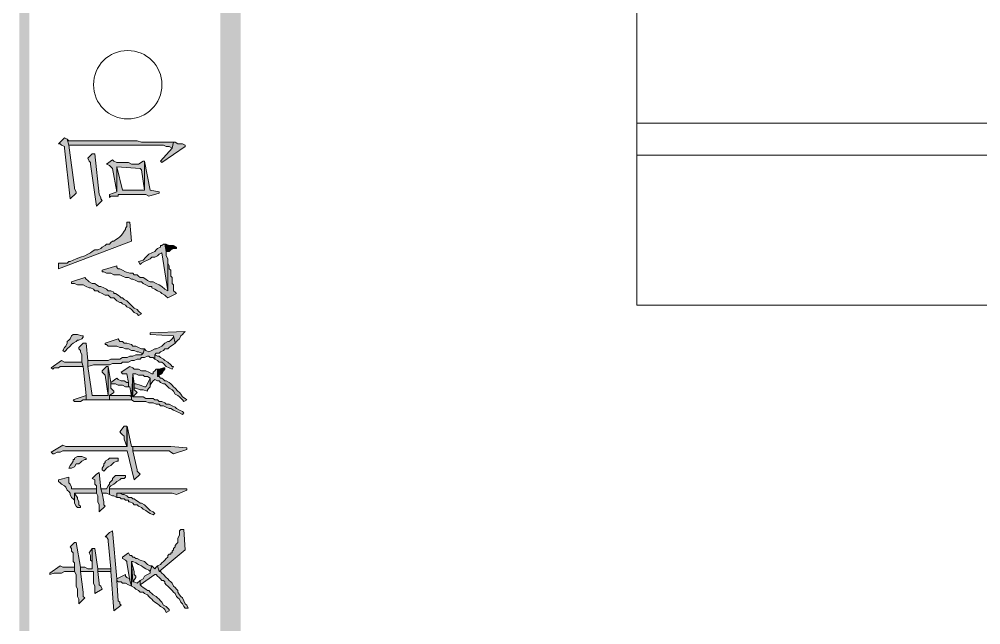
# Model space of a CAD drawing. Header units: millimetres. Extents: x 24 to 410, y 10 to 282.
# Drawn here: x 23.96 to 51.91, y 139.55 to 157.16 of the extents above; entities that cross this region are included whole.
import ezdxf

# ---------------------------------------------------------------- set-up
doc = ezdxf.new("R2010")
doc.units = ezdxf.units.MM

msp = doc.modelspace()

# ---------------------------------------------------------------- hatches: boundary and pattern name
h = msp.add_hatch(color=7)
h.dxf.hatch_style = 2
h.paths.add_polyline_path([(30.395333, 281.643667), (29.802667, 282.236333), (30.395333, 10.244667)])
h = msp.add_hatch(color=7)
h.dxf.hatch_style = 2
h.paths.add_polyline_path([(29.802667, 282.236333), (30.395333, 10.244667), (29.802667, 9.652)])
h = msp.add_hatch(color=7)
h.dxf.hatch_style = 2
h.paths.add_polyline_path([(24.257, 281.94), (23.960667, 281.94), (24.257, 55.837667)])
h = msp.add_hatch(color=7)
h.dxf.hatch_style = 2
h.paths.add_polyline_path([(23.960667, 281.94), (24.257, 55.837667), (23.960667, 55.837667)])
h = msp.add_hatch(color=7)
h.dxf.hatch_style = 2
h.paths.add_polyline_path([(25.103667, 153.543), (25.146, 153.543), (25.188333, 153.500667), (25.273, 153.458333), (25.273, 153.416), (25.442333, 151.934333), (25.611667, 152.103667), (25.611667, 152.146), (25.569333, 152.230667), (25.569333, 152.273), (25.4, 153.500667), (25.357667, 153.67), (25.273, 153.712333)])
h = msp.add_hatch(color=7)
h.dxf.hatch_style = 2
h.paths.add_polyline_path([(25.357667, 153.67), (25.4, 153.500667), (27.897667, 153.500667), (27.94, 153.500667), (28.151667, 153.500667), (28.236333, 153.458333), (28.321, 153.458333), (28.405667, 153.416), (28.448, 153.585333), (27.516667, 153.585333), (27.389667, 153.627667), (25.4, 153.627667)])
h = msp.add_hatch(color=7)
h.dxf.hatch_style = 2
h.paths.add_polyline_path([(28.067035, 153.035), (28.109369, 152.992667), (28.786702, 153.458333), (28.786702, 153.500667), (28.702035, 153.543), (28.575035, 153.543), (28.490369, 153.585333), (28.448035, 153.585333), (28.405702, 153.416)])
h = msp.add_hatch(color=7)
h.dxf.hatch_style = 2
h.paths.add_polyline_path([(25.950369, 153.119667), (25.992702, 153.035), (26.035035, 152.992667), (26.035035, 152.950333), (26.204369, 151.722667), (26.373702, 151.892), (26.331369, 151.934333), (26.331369, 151.976667), (26.289035, 152.061333), (26.162035, 153.246667), (26.077369, 153.246667)])
h = msp.add_hatch(color=7)
h.dxf.hatch_style = 2
h.paths.add_polyline_path([(26.500667, 152.950333), (26.585333, 152.908), (26.627667, 152.865667), (26.67, 152.823333), (26.797, 152.146), (26.797, 152.865667), (27.474333, 152.823333), (27.516667, 152.781), (27.601333, 152.188333), (27.601333, 153.035), (27.559, 153.035), (27.432, 152.950333), (27.220333, 152.950333), (27.135667, 152.992667), (26.797, 152.992667), (26.712333, 153.035), (26.67, 153.077333)])
h = msp.add_hatch(color=7)
h.dxf.hatch_style = 2
h.paths.add_polyline_path([(26.585333, 152.061333), (26.585333, 151.976667), (26.627667, 152.019), (26.839333, 152.019), (26.839333, 152.061333), (27.643667, 152.061333), (27.728333, 152.019), (28.024667, 152.103667), (28.024667, 152.146), (27.770667, 152.188333), (27.601333, 153.035), (27.601333, 152.188333), (27.559, 152.188333), (26.966333, 152.188333), (26.797, 152.865667), (26.797, 152.146)])
h = msp.add_hatch(color=7)
h.dxf.hatch_style = 2
h.paths.add_polyline_path([(25.103667, 150.071667), (25.103667, 149.902333), (27.220333, 150.706667), (27.178, 151.257), (27.093333, 151.257), (27.093333, 151.214667), (27.093333, 151.13), (27.051, 151.087667), (27.051, 151.045333), (27.008667, 151.003), (26.966333, 150.918333), (26.924, 150.876), (26.881667, 150.833667), (26.839333, 150.791333), (26.754667, 150.749), (26.712333, 150.706667), (26.67, 150.706667), (26.627667, 150.664333), (26.585333, 150.622), (26.500667, 150.622), (26.458333, 150.579667), (26.373667, 150.537333), (26.331333, 150.495), (26.246667, 150.452667), (26.162, 150.452667), (26.077333, 150.410333), (26.035, 150.368), (25.950333, 150.325667), (25.865667, 150.283333), (25.738667, 150.241), (25.611667, 150.198667), (25.527, 150.156333), (25.442333, 150.114), (25.4, 150.114), (25.357667, 150.071667)])
h = msp.add_hatch(color=7)
h.dxf.hatch_style = 2
h.paths.add_polyline_path([(27.432, 150.114), (27.474333, 150.029333), (27.516667, 150.071667), (27.601333, 150.114), (27.686, 150.156333), (27.770667, 150.198667), (27.813, 150.241), (27.897667, 150.241), (27.982333, 150.283333), (28.024667, 150.325667), (28.109333, 150.368), (28.278667, 149.267333), (28.278667, 150.198667), (28.236333, 150.283333), (28.236333, 150.410333), (28.194, 150.622), (28.151667, 150.622), (28.109333, 150.579667), (28.067, 150.579667), (28.067, 150.537333), (27.982333, 150.495), (27.94, 150.452667), (27.897667, 150.410333), (27.813, 150.368), (27.728333, 150.325667), (27.643667, 150.241), (27.559, 150.156333)])
h = msp.add_hatch(color=7)
h.dxf.hatch_style = 2
h.paths.add_polyline_path([(28.194, 150.622), (28.236333, 150.410333), (28.321, 150.410333), (28.363333, 150.452667), (28.448, 150.495), (28.532667, 150.495), (28.532667, 150.537333), (28.448, 150.579667), (28.321, 150.579667), (28.236333, 150.622)])
h = msp.add_hatch(color=7)
h.dxf.hatch_style = 2
h.paths.add_polyline_path([(26.373667, 149.86), (26.373667, 149.817667), (26.416, 149.817667), (26.500667, 149.775333), (26.627667, 149.775333), (26.712333, 149.733), (26.881667, 149.733), (26.966333, 149.690667), (27.051, 149.648333), (27.135667, 149.648333), (27.220333, 149.606), (27.262667, 149.606), (27.347333, 149.563667), (27.432, 149.521333), (27.516667, 149.521333), (27.559, 149.479), (27.643667, 149.436667), (27.728333, 149.394333), (27.813, 149.394333), (27.813, 149.352), (27.897667, 149.309667), (27.982333, 149.267333), (28.067, 149.225), (28.109333, 149.182667), (28.194, 149.140333), (28.236333, 149.098), (28.278667, 149.055667), (28.532667, 149.182667), (28.490333, 149.225), (28.448, 149.267333), (28.448, 149.436667), (28.405667, 149.479), (28.405667, 149.648333), (28.363333, 149.690667), (28.363333, 149.86), (28.321, 149.902333), (28.321, 149.987), (28.278667, 150.071667), (28.278667, 149.267333), (28.194, 149.309667), (28.109333, 149.394333), (28.024667, 149.436667), (27.94, 149.479), (27.855333, 149.521333), (27.770667, 149.521333), (27.686, 149.563667), (27.643667, 149.606), (27.559, 149.648333), (27.474333, 149.648333), (27.432, 149.690667), (27.389667, 149.733), (27.305, 149.733), (27.262667, 149.775333), (27.178, 149.775333), (27.051, 149.817667), (26.966333, 149.86), (26.881667, 149.902333), (26.839333, 149.902333), (26.797, 149.944667), (26.797, 149.987)])
h = msp.add_hatch(color=7)
h.dxf.hatch_style = 2
h.paths.add_polyline_path([(25.484667, 149.521333), (25.484667, 149.479), (25.527, 149.479), (25.569333, 149.479), (25.654, 149.436667), (25.823333, 149.436667), (25.908, 149.394333), (25.992667, 149.352), (26.035, 149.352), (26.119667, 149.309667), (26.162, 149.267333), (26.246667, 149.267333), (26.289, 149.225), (26.373667, 149.182667), (26.458333, 149.140333), (26.543, 149.140333), (26.585333, 149.098), (26.627667, 149.055667), (26.712333, 149.055667), (26.754667, 149.013333), (26.797, 148.971), (26.881667, 148.928667), (26.924, 148.928667), (26.966333, 148.886333), (27.051, 148.844), (27.093333, 148.801667), (27.178, 148.759333), (27.220333, 148.717), (27.305, 148.632333), (27.389667, 148.59), (27.432, 148.547667), (27.516667, 148.59), (27.432, 148.674667), (27.389667, 148.717), (27.305, 148.759333), (27.262667, 148.801667), (27.178, 148.886333), (27.135667, 148.928667), (27.093333, 148.971), (27.008667, 149.013333), (26.966333, 149.055667), (26.924, 149.055667), (26.881667, 149.098), (26.839333, 149.140333), (26.754667, 149.182667), (26.712333, 149.182667), (26.712333, 149.225), (26.627667, 149.267333), (26.543, 149.267333), (26.500667, 149.309667), (26.416, 149.352), (26.331333, 149.394333), (26.289, 149.394333), (26.204333, 149.436667), (26.162, 149.479), (26.077333, 149.479), (25.992667, 149.521333), (25.950333, 149.563667), (25.908, 149.606), (25.865667, 149.648333)])
h = msp.add_hatch(color=7)
h.dxf.hatch_style = 2
h.paths.add_polyline_path([(25.230667, 147.531667), (25.273, 147.489333), (25.315333, 147.531667), (25.357667, 147.574), (25.442333, 147.658667), (25.484667, 147.701), (25.527, 147.743333), (25.611667, 147.785667), (25.654, 147.828), (25.696333, 147.828), (25.781, 147.870333), (25.823333, 147.912667), (25.823333, 147.955), (25.781, 147.955), (25.654, 147.997333), (25.527, 147.997333), (25.484667, 147.955), (25.442333, 147.870333), (25.4, 147.828), (25.357667, 147.785667), (25.357667, 147.743333), (25.315333, 147.658667), (25.273, 147.616333)])
h = msp.add_hatch(color=7)
h.dxf.hatch_style = 2
h.paths.add_polyline_path([(25.950369, 147.235333), (25.950369, 147.066), (26.119702, 147.108333), (26.585369, 147.108333), (26.670035, 147.150667), (26.924035, 147.150667), (26.966369, 147.193), (27.135702, 147.193), (27.220369, 147.235333), (27.305035, 147.235333), (27.389702, 147.277667), (27.474369, 147.277667), (27.516702, 147.32), (27.601369, 147.32), (27.686035, 147.362333), (27.728369, 147.362333), (27.770702, 147.32), (27.855369, 147.32), (27.897702, 147.277667), (27.897702, 147.404667), (27.940035, 147.447), (28.024702, 147.447), (28.067035, 147.489333), (28.151702, 147.531667), (28.194035, 147.574), (28.278702, 147.574), (28.321035, 147.616333), (28.363369, 147.658667), (28.448035, 147.701), (28.490369, 147.743333), (28.448035, 147.955), (28.448035, 147.912667), (28.405702, 147.870333), (28.363369, 147.828), (28.321035, 147.785667), (28.278702, 147.785667), (28.194035, 147.743333), (28.151702, 147.701), (28.109369, 147.658667), (28.024702, 147.616333), (27.940035, 147.574), (27.897702, 147.574), (27.813035, 147.531667), (27.728369, 147.489333), (27.643702, 147.531667), (27.601369, 147.574), (27.559035, 147.447), (27.516702, 147.404667), (27.347369, 147.404667), (27.262702, 147.362333), (27.178035, 147.362333), (27.093369, 147.32), (26.966369, 147.32), (26.881702, 147.277667), (26.627702, 147.277667), (26.543035, 147.235333)])
h = msp.add_hatch(color=7)
h.dxf.hatch_style = 2
h.paths.add_polyline_path([(26.458333, 147.743333), (26.458333, 147.701), (26.500667, 147.701), (26.543, 147.658667), (26.797, 147.658667), (26.881667, 147.616333), (26.966333, 147.616333), (27.051, 147.574), (27.135667, 147.574), (27.220333, 147.531667), (27.305, 147.531667), (27.389667, 147.489333), (27.432, 147.489333), (27.516667, 147.447), (27.559, 147.447), (27.601333, 147.574), (27.516667, 147.574), (27.432, 147.616333), (27.347333, 147.658667), (27.262667, 147.658667), (27.220333, 147.701), (27.093333, 147.743333), (27.008667, 147.743333), (26.966333, 147.785667), (26.924, 147.785667), (26.881667, 147.785667), (26.839333, 147.870333)])
h = msp.add_hatch(color=7)
h.dxf.hatch_style = 2
h.paths.add_polyline_path([(27.770667, 147.997333), (28.448, 147.955), (28.490333, 147.743333), (28.532667, 147.785667), (28.575, 147.828), (28.617333, 147.870333), (28.659667, 147.955), (28.702, 147.997333), (28.744333, 148.039667), (28.786667, 148.082), (27.770667, 148.039667)])
h = msp.add_hatch(color=7)
h.dxf.hatch_style = 2
h.paths.add_polyline_path([(25.696333, 147.616333), (25.696333, 147.574), (25.738667, 147.531667), (25.738667, 147.489333), (25.781, 147.404667), (25.781, 147.193), (25.823333, 147.066), (25.908, 146.219333), (25.908, 146.092333), (25.950333, 146.092333), (26.585333, 146.092333), (26.585333, 146.219333), (26.712333, 146.304), (26.712333, 146.346333), (26.67, 146.388667), (26.627667, 146.431), (26.627667, 146.600333), (26.543, 147.066), (26.543, 146.219333), (26.458333, 146.219333), (26.077333, 146.219333), (25.950333, 147.066), (25.950333, 147.235333), (25.908, 147.743333), (25.823333, 147.743333)])
h = msp.add_hatch(color=7)
h.dxf.hatch_style = 2
h.paths.add_polyline_path([(27.897667, 147.277667), (27.982333, 147.235333), (28.024667, 147.193), (28.109333, 147.193), (28.151667, 147.150667), (28.236333, 147.066), (28.321, 147.023667), (28.405667, 146.981333), (28.448, 147.066), (28.405667, 147.066), (28.363333, 147.108333), (28.278667, 147.193), (28.194, 147.235333), (28.151667, 147.277667), (28.067, 147.32), (28.024667, 147.362333), (27.982333, 147.362333), (27.897667, 147.404667)])
h = msp.add_hatch(color=7)
h.dxf.hatch_style = 2
h.paths.add_polyline_path([(24.892035, 147.023667), (24.934369, 146.981333), (24.976702, 147.023667), (25.103702, 147.023667), (25.146035, 147.066), (25.823369, 147.066), (25.781035, 147.193), (25.273035, 147.193), (25.188369, 147.235333)])
h = msp.add_hatch(color=7)
h.dxf.hatch_style = 2
h.paths.add_polyline_path([(26.373667, 146.939), (26.373667, 146.896667), (26.416, 146.854333), (26.458333, 146.812), (26.543, 146.219333), (26.543, 147.066), (26.500667, 147.066)])
h = msp.add_hatch(color=7)
h.dxf.hatch_style = 2
h.paths.add_polyline_path([(26.923965, 146.896667), (26.966298, 146.854333), (27.093298, 146.854333), (27.135631, 146.600333), (27.135631, 146.473333), (27.177965, 146.473333), (27.220298, 146.177), (27.220298, 146.092333), (27.262631, 146.854333), (27.347298, 146.854333), (27.431965, 146.812), (27.558965, 146.812), (27.601298, 146.769667), (27.685965, 146.769667), (27.770631, 146.727333), (27.770631, 146.515667), (27.812965, 146.600333), (27.855298, 146.642667), (27.897631, 146.685), (27.982298, 146.642667), (28.024631, 146.642667), (28.066965, 146.600333), (28.151631, 146.558), (28.193965, 146.558), (28.236298, 146.515667), (28.278631, 146.473333), (28.320965, 146.431), (28.405631, 146.388667), (28.447965, 146.346333), (28.490298, 146.261667), (28.574965, 146.219333), (28.617298, 146.177), (28.701965, 146.092333), (28.744298, 146.05), (28.828965, 146.092333), (28.786631, 146.134667), (28.701965, 146.177), (28.659631, 146.261667), (28.617298, 146.304), (28.574965, 146.346333), (28.490298, 146.431), (28.447965, 146.473333), (28.405631, 146.515667), (28.363298, 146.558), (28.320965, 146.600333), (28.236298, 146.642667), (28.193965, 146.642667), (28.151631, 146.685), (28.109298, 146.727333), (28.066965, 146.727333), (28.024631, 146.769667), (27.982298, 146.769667), (27.982298, 146.981333), (27.939965, 146.981333), (27.897631, 146.939), (27.855298, 146.896667), (27.855298, 146.854333), (27.812965, 146.854333), (27.728298, 146.896667), (27.643631, 146.939), (27.516631, 146.939), (27.431965, 146.981333), (27.304965, 146.981333), (27.262631, 147.023667), (27.177965, 147.066)])
h = msp.add_hatch(color=7)
h.dxf.hatch_style = 2
h.paths.add_polyline_path([(27.982298, 146.981333), (27.982298, 146.769667), (28.024631, 146.812), (28.109298, 146.854333), (28.151631, 146.939), (28.193965, 146.981333), (28.193965, 147.023667), (28.151631, 147.023667), (28.024631, 146.981333)])
h = msp.add_hatch(color=7)
h.dxf.hatch_style = 2
h.paths.add_polyline_path([(27.220333, 146.092333), (27.305, 146.05), (27.643667, 146.05), (27.728333, 146.007667), (27.855333, 146.007667), (27.94, 145.965333), (28.024667, 145.965333), (28.067, 145.923), (28.151667, 145.923), (28.236333, 145.880667), (28.321, 145.838333), (28.363333, 145.838333), (28.448, 145.796), (28.532667, 145.753667), (28.617333, 145.711333), (28.702, 145.669), (28.744333, 145.711333), (28.702, 145.753667), (28.617333, 145.796), (28.532667, 145.838333), (28.490333, 145.880667), (28.405667, 145.923), (28.321, 145.965333), (28.236333, 145.965333), (28.194, 146.007667), (28.109333, 146.05), (28.024667, 146.05), (27.982333, 146.092333), (27.897667, 146.092333), (27.855333, 146.134667), (27.643667, 146.134667), (27.559, 146.177), (27.262667, 146.177), (27.262667, 146.854333)])
h = msp.add_hatch(color=7)
h.dxf.hatch_style = 2
h.paths.add_polyline_path([(27.262667, 146.854333), (27.262667, 146.177), (27.389667, 146.304), (27.347333, 146.346333), (27.305, 146.388667), (27.305, 146.558)])
h = msp.add_hatch(color=7)
h.dxf.hatch_style = 2
h.paths.add_polyline_path([(26.627667, 146.600333), (26.627667, 146.558), (26.67, 146.558), (26.754667, 146.558), (26.839333, 146.515667), (26.966333, 146.515667), (27.051, 146.473333), (27.135667, 146.473333), (27.135667, 146.600333), (27.093333, 146.600333), (27.008667, 146.642667), (26.924, 146.642667), (26.839333, 146.685), (26.797, 146.727333)])
h = msp.add_hatch(color=7)
h.dxf.hatch_style = 2
h.paths.add_polyline_path([(27.305, 146.558), (27.305, 146.431), (27.347333, 146.431), (27.474333, 146.388667), (27.559, 146.388667), (27.686, 146.346333), (27.686, 146.388667), (27.728333, 146.431), (27.770667, 146.473333), (27.770667, 146.727333), (27.728333, 146.642667), (27.686, 146.558), (27.643667, 146.473333), (27.601333, 146.473333), (27.474333, 146.515667), (27.347333, 146.558)])
h = msp.add_hatch(color=7)
h.dxf.hatch_style = 2
h.paths.add_polyline_path([(25.527, 146.092333), (25.569333, 146.05), (25.738667, 146.05), (25.823333, 146.092333), (25.908, 146.092333), (25.908, 146.219333)])
h = msp.add_hatch(color=7)
h.dxf.hatch_style = 2
h.paths.add_polyline_path([(26.585333, 146.092333), (27.220333, 146.092333), (27.220333, 146.177), (27.178, 146.219333), (26.585333, 146.219333)])
h = msp.add_hatch(color=7)
h.dxf.hatch_style = 2
h.paths.add_polyline_path([(24.892035, 144.568333), (24.934369, 144.526), (24.976702, 144.526), (25.061369, 144.568333), (25.146035, 144.568333), (25.230702, 144.610667), (26.924035, 144.610667), (27.051035, 144.610667), (27.093369, 144.610667), (27.305035, 143.764), (27.474369, 143.933333), (27.432035, 143.975667), (27.389702, 144.018), (27.389702, 144.060333), (27.262702, 144.610667), (27.262702, 144.737667), (27.220369, 144.737667), (27.093369, 145.330333), (27.093369, 144.737667), (27.008702, 144.737667), (25.315369, 144.737667), (25.230702, 144.78)])
h = msp.add_hatch(color=7)
h.dxf.hatch_style = 2
h.paths.add_polyline_path([(26.881667, 145.161), (26.924, 145.118667), (26.966333, 145.076333), (27.008667, 145.034), (27.008667, 144.949333), (27.093333, 144.737667), (27.093333, 145.330333), (27.008667, 145.330333)])
h = msp.add_hatch(color=7)
h.dxf.hatch_style = 2
h.paths.add_polyline_path([(27.262667, 144.737667), (27.262667, 144.610667), (27.347333, 144.610667), (28.321, 144.610667), (28.363333, 144.568333), (28.448, 144.526), (28.829, 144.653), (28.829, 144.695333), (28.363333, 144.737667), (27.94, 144.737667), (27.813, 144.737667)])
h = msp.add_hatch(color=7)
h.dxf.hatch_style = 2
h.paths.add_polyline_path([(25.4, 144.102667), (25.484667, 144.102667), (25.569333, 144.145), (25.611667, 144.229667), (25.696333, 144.229667), (25.738667, 144.272), (25.781, 144.314333), (25.865667, 144.356667), (25.908, 144.356667), (25.908, 144.399), (25.781, 144.441333), (25.654, 144.441333), (25.569333, 144.399), (25.569333, 144.356667), (25.527, 144.356667), (25.527, 144.314333), (25.484667, 144.229667), (25.442333, 144.187333)])
h = msp.add_hatch(color=7)
h.dxf.hatch_style = 2
h.paths.add_polyline_path([(26.373667, 144.060333), (26.416, 144.018), (26.458333, 144.060333), (26.500667, 144.102667), (26.543, 144.145), (26.627667, 144.187333), (26.67, 144.229667), (26.712333, 144.272), (26.797, 144.314333), (26.839333, 144.314333), (26.839333, 144.399), (26.585333, 144.399), (26.543, 144.356667), (26.458333, 144.314333), (26.458333, 144.272), (26.416, 144.229667), (26.416, 144.187333), (26.373667, 144.102667)])
h = msp.add_hatch(color=7)
h.dxf.hatch_style = 2
h.paths.add_polyline_path([(26.077333, 143.806333), (26.162, 143.764), (26.162, 143.637), (26.204333, 143.594667), (26.204333, 143.383), (26.246667, 143.298333), (26.246667, 143.129), (26.289, 143.044333), (26.289, 142.832667), (26.458333, 143.002), (26.416, 143.044333), (26.416, 143.129), (26.373667, 143.383), (26.331333, 143.51), (26.289, 143.975667), (26.204333, 143.933333)])
h = msp.add_hatch(color=7)
h.dxf.hatch_style = 2
h.paths.add_polyline_path([(25.103667, 143.764), (25.103667, 143.721667), (25.146, 143.679333), (25.188333, 143.637), (25.273, 143.594667), (25.315333, 143.552333), (25.357667, 143.467667), (25.4, 143.425333), (25.442333, 143.383), (25.442333, 143.340667), (25.484667, 143.256), (25.527, 143.213667), (25.569333, 143.171333), (25.569333, 143.383), (25.654, 143.383), (26.204333, 143.383), (26.204333, 143.51), (25.484667, 143.51), (25.484667, 143.552333), (25.442333, 143.637), (25.4, 143.679333), (25.4, 143.848667)])
h = msp.add_hatch(color=7)
h.dxf.hatch_style = 2
h.paths.add_polyline_path([(26.331333, 143.51), (26.373667, 143.383), (26.500667, 143.383), (26.585333, 143.340667), (26.585333, 143.552333), (26.627667, 143.594667), (26.712333, 143.637), (26.754667, 143.679333), (26.797, 143.721667), (26.881667, 143.764), (26.924, 143.806333), (27.008667, 143.806333), (27.051, 143.848667), (27.051, 143.891), (27.008667, 143.891), (26.754667, 143.891), (26.712333, 143.848667), (26.67, 143.806333), (26.67, 143.764), (26.627667, 143.721667), (26.585333, 143.679333), (26.585333, 143.637), (26.543, 143.594667), (26.500667, 143.51)])
h = msp.add_hatch(color=7)
h.dxf.hatch_style = 2
h.paths.add_polyline_path([(26.585333, 143.340667), (26.67, 143.298333), (26.712333, 143.298333), (26.797, 143.256), (26.797, 143.383), (26.881667, 143.383), (28.278667, 143.383), (28.405667, 143.383), (28.532667, 143.340667), (28.829, 143.467667), (28.829, 143.51), (28.363333, 143.51), (26.585333, 143.51)])
h = msp.add_hatch(color=7)
h.dxf.hatch_style = 2
h.paths.add_polyline_path([(25.569333, 143.171333), (25.569333, 143.086667), (25.611667, 143.002), (25.654, 142.959667), (25.738667, 142.959667), (25.738667, 143.002), (25.696333, 143.044333), (25.696333, 143.129), (25.654, 143.213667), (25.654, 143.256), (25.611667, 143.298333), (25.569333, 143.383)])
h = msp.add_hatch(color=7)
h.dxf.hatch_style = 2
h.paths.add_polyline_path([(26.797, 143.256), (26.881667, 143.256), (26.924, 143.213667), (27.008667, 143.213667), (27.051, 143.171333), (27.135667, 143.171333), (27.135667, 143.129), (27.178, 143.129), (27.262667, 143.086667), (27.305, 143.044333), (27.389667, 143.044333), (27.432, 143.002), (27.516667, 142.959667), (27.559, 142.917333), (27.643667, 142.875), (27.686, 142.832667), (27.770667, 142.790333), (27.855333, 142.748), (27.897667, 142.790333), (27.855333, 142.832667), (27.770667, 142.875), (27.728333, 142.917333), (27.643667, 143.002), (27.601333, 143.044333), (27.516667, 143.086667), (27.474333, 143.086667), (27.432, 143.129), (27.347333, 143.171333), (27.305, 143.213667), (27.262667, 143.213667), (27.220333, 143.256), (27.135667, 143.256), (27.093333, 143.298333), (27.008667, 143.340667), (26.966333, 143.340667), (26.881667, 143.383), (26.797, 143.383)])
h = msp.add_hatch(color=7)
h.dxf.hatch_style = 2
h.paths.add_polyline_path([(26.458333, 142.113), (26.500667, 142.113), (26.543, 142.028333), (26.543, 141.986), (26.627667, 141.181667), (26.627667, 141.097), (26.712333, 139.954), (26.924, 140.123333), (26.881667, 140.165667), (26.881667, 140.208), (26.839333, 140.250333), (26.797, 140.843), (26.797, 140.885333), (26.67, 142.282333), (26.585333, 142.24)])
h = msp.add_hatch(color=7)
h.dxf.hatch_style = 2
h.paths.add_polyline_path([(27.982298, 141.266333), (28.024631, 141.097), (28.786631, 141.732), (28.744298, 142.324667), (28.659631, 142.324667), (28.617298, 142.282333), (28.617298, 142.155333), (28.574965, 142.070667), (28.574965, 141.943667), (28.532631, 141.901333), (28.490298, 141.859), (28.490298, 141.816667), (28.447965, 141.774333), (28.447965, 141.732), (28.405631, 141.689667), (28.405631, 141.647333), (28.363298, 141.647333), (28.363298, 141.605), (28.320965, 141.605), (28.278631, 141.562667), (28.278631, 141.520333), (28.236298, 141.478), (28.193965, 141.435667), (28.151631, 141.393333), (28.109298, 141.351), (28.066965, 141.308667)])
h = msp.add_hatch(color=7)
h.dxf.hatch_style = 2
h.paths.add_polyline_path([(25.442333, 141.816667), (25.484667, 141.774333), (25.484667, 141.689667), (25.527, 141.647333), (25.527, 141.393333), (25.569333, 141.351), (25.569333, 141.097), (25.611667, 141.012333), (25.611667, 140.673667), (25.654, 140.589), (25.654, 140.504333), (25.654, 140.377333), (25.696333, 140.292667), (25.696333, 140.165667), (25.865667, 140.335), (25.823333, 140.377333), (25.823333, 140.504333), (25.738667, 141.097), (25.738667, 141.224), (25.611667, 141.943667), (25.569333, 141.943667)])
h = msp.add_hatch(color=7)
h.dxf.hatch_style = 2
h.paths.add_polyline_path([(25.738667, 141.224), (25.738667, 141.097), (26.119667, 141.097), (26.119667, 140.758333), (26.162, 140.673667), (26.162, 140.462), (26.373667, 140.589), (26.331333, 140.673667), (26.289, 140.716), (26.289, 140.758333), (26.246667, 141.097), (26.246667, 141.181667), (26.162, 141.774333), (26.077333, 141.774333), (26.077333, 141.181667), (25.950333, 141.181667), (25.865667, 141.224)])
h = msp.add_hatch(color=7)
h.dxf.hatch_style = 2
h.paths.add_polyline_path([(25.992702, 141.647333), (26.035035, 141.562667), (26.035035, 141.435667), (26.077369, 141.393333), (26.077369, 141.181667), (26.077369, 141.774333)])
h = msp.add_hatch(color=7)
h.dxf.hatch_style = 2
h.paths.add_polyline_path([(26.966298, 141.520333), (26.966298, 141.478), (27.050965, 141.435667), (27.093298, 141.393333), (27.093298, 141.351), (27.177965, 140.843), (27.220298, 140.673667), (27.220298, 141.393333), (27.262631, 141.393333), (27.347298, 141.351), (27.431965, 141.308667), (27.516631, 141.266333), (27.558965, 141.224), (27.643631, 141.181667), (27.728298, 141.139333), (27.770631, 141.097), (27.812965, 141.266333), (27.770631, 141.266333), (27.685965, 141.308667), (27.643631, 141.351), (27.601298, 141.393333), (27.474298, 141.435667), (27.389631, 141.478), (27.347298, 141.478), (27.304965, 141.520333), (27.262631, 141.520333), (27.220298, 141.562667), (27.177965, 141.562667), (27.135631, 141.647333)])
h = msp.add_hatch(color=7)
h.dxf.hatch_style = 2
h.paths.add_polyline_path([(24.849631, 141.054667), (24.849631, 141.012333), (24.976631, 141.054667), (25.188298, 141.054667), (25.272965, 141.097), (25.569298, 141.097), (25.569298, 141.224), (25.230631, 141.224), (25.145965, 141.266333)])
h = msp.add_hatch(color=7)
h.dxf.hatch_style = 2
h.paths.add_polyline_path([(26.246667, 141.181667), (26.246667, 141.097), (26.627667, 141.097), (26.627667, 141.181667), (26.500667, 141.181667)])
h = msp.add_hatch(color=7)
h.dxf.hatch_style = 2
h.paths.add_polyline_path([(27.220333, 141.393333), (27.262667, 140.800667), (27.347333, 140.927667), (27.347333, 140.97), (27.305, 141.012333), (27.305, 141.097)])
h = msp.add_hatch(color=7)
h.dxf.hatch_style = 2
h.paths.add_polyline_path([(27.220333, 140.673667), (27.305, 140.631333), (27.347333, 140.589), (27.432, 140.546667), (27.474333, 140.504333), (27.559, 140.504333), (27.601333, 140.462), (27.686, 140.419667), (27.728333, 140.377333), (27.770667, 140.335), (27.813, 140.292667), (27.855333, 140.250333), (27.897667, 140.208), (27.982333, 140.165667), (28.024667, 140.123333), (28.067, 140.081), (28.151667, 140.038667), (28.194, 139.996333), (28.236333, 139.911667), (28.321, 139.954), (28.321, 139.996333), (28.278667, 140.038667), (28.236333, 140.081), (28.151667, 140.123333), (28.109333, 140.208), (28.067, 140.250333), (28.024667, 140.292667), (27.982333, 140.335), (27.94, 140.377333), (27.855333, 140.419667), (27.813, 140.462), (27.770667, 140.504333), (27.728333, 140.546667), (27.686, 140.546667), (27.643667, 140.589), (27.559, 140.631333), (27.516667, 140.673667), (27.474333, 140.716), (27.474333, 140.843), (27.389667, 140.758333), (27.305, 140.800667), (27.262667, 140.800667), (27.220333, 141.393333)])
h = msp.add_hatch(color=7)
h.dxf.hatch_style = 2
h.paths.add_polyline_path([(27.474333, 140.843), (27.474333, 140.716), (27.897667, 141.012333), (27.94, 141.012333), (27.982333, 140.97), (28.024667, 140.927667), (28.067, 140.885333), (28.109333, 140.843), (28.151667, 140.843), (28.194, 140.800667), (28.194, 140.758333), (28.236333, 140.716), (28.278667, 140.673667), (28.321, 140.631333), (28.363333, 140.589), (28.405667, 140.546667), (28.448, 140.504333), (28.490333, 140.462), (28.532667, 140.377333), (28.575, 140.335), (28.617333, 140.292667), (28.659667, 140.208), (28.702, 140.165667), (28.744333, 140.081), (28.786667, 140.038667), (28.871333, 140.038667), (28.829, 140.123333), (28.786667, 140.165667), (28.744333, 140.250333), (28.702, 140.335), (28.659667, 140.377333), (28.617333, 140.419667), (28.575, 140.504333), (28.575, 140.546667), (28.532667, 140.589), (28.490333, 140.631333), (28.448, 140.673667), (28.405667, 140.758333), (28.363333, 140.800667), (28.321, 140.843), (28.278667, 140.885333), (28.236333, 140.927667), (28.151667, 141.012333), (28.109333, 141.054667), (28.067, 141.097), (28.024667, 141.097), (27.982333, 141.266333), (27.94, 141.224), (27.897667, 141.181667), (27.855333, 141.224), (27.813, 141.266333), (27.770667, 141.097), (27.770667, 141.054667), (27.686, 141.012333), (27.601333, 140.97), (27.559, 140.885333)])
h = msp.add_hatch(color=7)
h.dxf.hatch_style = 2
h.paths.add_polyline_path([(26.797, 140.885333), (26.797, 140.843), (26.839333, 140.800667), (26.924, 140.800667), (26.966333, 140.758333), (27.051, 140.758333), (27.135667, 140.716), (27.220333, 140.673667), (27.178, 140.843), (27.178, 140.885333), (27.093333, 140.927667), (27.051, 140.97), (27.051, 141.012333)])

# ---------------------------------------------------------------- linework, layer by layer
at = {"color": 7, "lineweight": 0}
for points in [[(41.91, 174.752), (41.91, 148.844)], [(251.671667, 154.135667), (41.91, 154.135667)], [(251.671667, 153.204333), (41.91, 153.204333)], [(41.91, 148.844), (144.737667, 148.844)]]:
    msp.add_lwpolyline(points, dxfattribs=at)
for points in [[(25.103667, 153.543), (25.146, 153.543), (25.188333, 153.500667), (25.273, 153.458333), (25.273, 153.416), (25.442333, 151.934333), (25.611667, 152.103667), (25.611667, 152.146), (25.569333, 152.230667), (25.569333, 152.273), (25.4, 153.500667), (25.357667, 153.67), (25.273, 153.712333)], [(25.357667, 153.67), (25.4, 153.500667), (27.897667, 153.500667), (27.94, 153.500667), (28.151667, 153.500667), (28.236333, 153.458333), (28.321, 153.458333), (28.405667, 153.416), (28.448, 153.585333), (27.516667, 153.585333), (27.389667, 153.627667), (25.4, 153.627667)], [(28.067035, 153.035), (28.109369, 152.992667), (28.786702, 153.458333), (28.786702, 153.500667), (28.702035, 153.543), (28.575035, 153.543), (28.490369, 153.585333), (28.448035, 153.585333), (28.405702, 153.416)], [(25.950369, 153.119667), (25.992702, 153.035), (26.035035, 152.992667), (26.035035, 152.950333), (26.204369, 151.722667), (26.373702, 151.892), (26.331369, 151.934333), (26.331369, 151.976667), (26.289035, 152.061333), (26.162035, 153.246667), (26.077369, 153.246667)], [(26.500667, 152.950333), (26.585333, 152.908), (26.627667, 152.865667), (26.67, 152.823333), (26.797, 152.146), (26.797, 152.865667), (27.474333, 152.823333), (27.516667, 152.781), (27.601333, 152.188333), (27.601333, 153.035), (27.559, 153.035), (27.432, 152.950333), (27.220333, 152.950333), (27.135667, 152.992667), (26.797, 152.992667), (26.712333, 153.035), (26.67, 153.077333)], [(26.585333, 152.061333), (26.585333, 151.976667), (26.627667, 152.019), (26.839333, 152.019), (26.839333, 152.061333), (27.643667, 152.061333), (27.728333, 152.019), (28.024667, 152.103667), (28.024667, 152.146), (27.770667, 152.188333), (27.601333, 153.035), (27.601333, 152.188333), (27.559, 152.188333), (26.966333, 152.188333), (26.797, 152.865667), (26.797, 152.146)], [(25.103667, 150.071667), (25.103667, 149.902333), (27.220333, 150.706667), (27.178, 151.257), (27.093333, 151.257), (27.093333, 151.214667), (27.093333, 151.13), (27.051, 151.087667), (27.051, 151.045333), (27.008667, 151.003), (26.966333, 150.918333), (26.924, 150.876), (26.881667, 150.833667), (26.839333, 150.791333), (26.754667, 150.749), (26.712333, 150.706667), (26.67, 150.706667), (26.627667, 150.664333), (26.585333, 150.622), (26.500667, 150.622), (26.458333, 150.579667), (26.373667, 150.537333), (26.331333, 150.495), (26.246667, 150.452667), (26.162, 150.452667), (26.077333, 150.410333), (26.035, 150.368), (25.950333, 150.325667), (25.865667, 150.283333), (25.738667, 150.241), (25.611667, 150.198667), (25.527, 150.156333), (25.442333, 150.114), (25.4, 150.114), (25.357667, 150.071667)], [(27.432, 150.114), (27.474333, 150.029333), (27.516667, 150.071667), (27.601333, 150.114), (27.686, 150.156333), (27.770667, 150.198667), (27.813, 150.241), (27.897667, 150.241), (27.982333, 150.283333), (28.024667, 150.325667), (28.109333, 150.368), (28.278667, 149.267333), (28.278667, 150.198667), (28.236333, 150.283333), (28.236333, 150.410333), (28.194, 150.622), (28.151667, 150.622), (28.109333, 150.579667), (28.067, 150.579667), (28.067, 150.537333), (27.982333, 150.495), (27.94, 150.452667), (27.897667, 150.410333), (27.813, 150.368), (27.728333, 150.325667), (27.643667, 150.241), (27.559, 150.156333)], [(28.194, 150.622), (28.236333, 150.410333), (28.321, 150.410333), (28.363333, 150.452667), (28.448, 150.495), (28.532667, 150.495), (28.532667, 150.537333), (28.448, 150.579667), (28.321, 150.579667), (28.236333, 150.622)], [(26.373667, 149.86), (26.373667, 149.817667), (26.416, 149.817667), (26.500667, 149.775333), (26.627667, 149.775333), (26.712333, 149.733), (26.881667, 149.733), (26.966333, 149.690667), (27.051, 149.648333), (27.135667, 149.648333), (27.220333, 149.606), (27.262667, 149.606), (27.347333, 149.563667), (27.432, 149.521333), (27.516667, 149.521333), (27.559, 149.479), (27.643667, 149.436667), (27.728333, 149.394333), (27.813, 149.394333), (27.813, 149.352), (27.897667, 149.309667), (27.982333, 149.267333), (28.067, 149.225), (28.109333, 149.182667), (28.194, 149.140333), (28.236333, 149.098), (28.278667, 149.055667), (28.532667, 149.182667), (28.490333, 149.225), (28.448, 149.267333), (28.448, 149.436667), (28.405667, 149.479), (28.405667, 149.648333), (28.363333, 149.690667), (28.363333, 149.86), (28.321, 149.902333), (28.321, 149.987), (28.278667, 150.071667), (28.278667, 149.267333), (28.194, 149.309667), (28.109333, 149.394333), (28.024667, 149.436667), (27.94, 149.479), (27.855333, 149.521333), (27.770667, 149.521333), (27.686, 149.563667), (27.643667, 149.606), (27.559, 149.648333), (27.474333, 149.648333), (27.432, 149.690667), (27.389667, 149.733), (27.305, 149.733), (27.262667, 149.775333), (27.178, 149.775333), (27.051, 149.817667), (26.966333, 149.86), (26.881667, 149.902333), (26.839333, 149.902333), (26.797, 149.944667), (26.797, 149.987)], [(25.484667, 149.521333), (25.484667, 149.479), (25.527, 149.479), (25.569333, 149.479), (25.654, 149.436667), (25.823333, 149.436667), (25.908, 149.394333), (25.992667, 149.352), (26.035, 149.352), (26.119667, 149.309667), (26.162, 149.267333), (26.246667, 149.267333), (26.289, 149.225), (26.373667, 149.182667), (26.458333, 149.140333), (26.543, 149.140333), (26.585333, 149.098), (26.627667, 149.055667), (26.712333, 149.055667), (26.754667, 149.013333), (26.797, 148.971), (26.881667, 148.928667), (26.924, 148.928667), (26.966333, 148.886333), (27.051, 148.844), (27.093333, 148.801667), (27.178, 148.759333), (27.220333, 148.717), (27.305, 148.632333), (27.389667, 148.59), (27.432, 148.547667), (27.516667, 148.59), (27.432, 148.674667), (27.389667, 148.717), (27.305, 148.759333), (27.262667, 148.801667), (27.178, 148.886333), (27.135667, 148.928667), (27.093333, 148.971), (27.008667, 149.013333), (26.966333, 149.055667), (26.924, 149.055667), (26.881667, 149.098), (26.839333, 149.140333), (26.754667, 149.182667), (26.712333, 149.182667), (26.712333, 149.225), (26.627667, 149.267333), (26.543, 149.267333), (26.500667, 149.309667), (26.416, 149.352), (26.331333, 149.394333), (26.289, 149.394333), (26.204333, 149.436667), (26.162, 149.479), (26.077333, 149.479), (25.992667, 149.521333), (25.950333, 149.563667), (25.908, 149.606), (25.865667, 149.648333)], [(25.230667, 147.531667), (25.273, 147.489333), (25.315333, 147.531667), (25.357667, 147.574), (25.442333, 147.658667), (25.484667, 147.701), (25.527, 147.743333), (25.611667, 147.785667), (25.654, 147.828), (25.696333, 147.828), (25.781, 147.870333), (25.823333, 147.912667), (25.823333, 147.955), (25.781, 147.955), (25.654, 147.997333), (25.527, 147.997333), (25.484667, 147.955), (25.442333, 147.870333), (25.4, 147.828), (25.357667, 147.785667), (25.357667, 147.743333), (25.315333, 147.658667), (25.273, 147.616333)], [(25.950369, 147.235333), (25.950369, 147.066), (26.119702, 147.108333), (26.585369, 147.108333), (26.670035, 147.150667), (26.924035, 147.150667), (26.966369, 147.193), (27.135702, 147.193), (27.220369, 147.235333), (27.305035, 147.235333), (27.389702, 147.277667), (27.474369, 147.277667), (27.516702, 147.32), (27.601369, 147.32), (27.686035, 147.362333), (27.728369, 147.362333), (27.770702, 147.32), (27.855369, 147.32), (27.897702, 147.277667), (27.897702, 147.404667), (27.940035, 147.447), (28.024702, 147.447), (28.067035, 147.489333), (28.151702, 147.531667), (28.194035, 147.574), (28.278702, 147.574), (28.321035, 147.616333), (28.363369, 147.658667), (28.448035, 147.701), (28.490369, 147.743333), (28.448035, 147.955), (28.448035, 147.912667), (28.405702, 147.870333), (28.363369, 147.828), (28.321035, 147.785667), (28.278702, 147.785667), (28.194035, 147.743333), (28.151702, 147.701), (28.109369, 147.658667), (28.024702, 147.616333), (27.940035, 147.574), (27.897702, 147.574), (27.813035, 147.531667), (27.728369, 147.489333), (27.643702, 147.531667), (27.601369, 147.574), (27.559035, 147.447), (27.516702, 147.404667), (27.347369, 147.404667), (27.262702, 147.362333), (27.178035, 147.362333), (27.093369, 147.32), (26.966369, 147.32), (26.881702, 147.277667), (26.627702, 147.277667), (26.543035, 147.235333)], [(26.458333, 147.743333), (26.458333, 147.701), (26.500667, 147.701), (26.543, 147.658667), (26.797, 147.658667), (26.881667, 147.616333), (26.966333, 147.616333), (27.051, 147.574), (27.135667, 147.574), (27.220333, 147.531667), (27.305, 147.531667), (27.389667, 147.489333), (27.432, 147.489333), (27.516667, 147.447), (27.559, 147.447), (27.601333, 147.574), (27.516667, 147.574), (27.432, 147.616333), (27.347333, 147.658667), (27.262667, 147.658667), (27.220333, 147.701), (27.093333, 147.743333), (27.008667, 147.743333), (26.966333, 147.785667), (26.924, 147.785667), (26.881667, 147.785667), (26.839333, 147.870333)], [(27.770667, 147.997333), (28.448, 147.955), (28.490333, 147.743333), (28.532667, 147.785667), (28.575, 147.828), (28.617333, 147.870333), (28.659667, 147.955), (28.702, 147.997333), (28.744333, 148.039667), (28.786667, 148.082), (27.770667, 148.039667)], [(25.696333, 147.616333), (25.696333, 147.574), (25.738667, 147.531667), (25.738667, 147.489333), (25.781, 147.404667), (25.781, 147.193), (25.823333, 147.066), (25.908, 146.219333), (25.908, 146.092333), (25.950333, 146.092333), (26.585333, 146.092333), (26.585333, 146.219333), (26.712333, 146.304), (26.712333, 146.346333), (26.67, 146.388667), (26.627667, 146.431), (26.627667, 146.600333), (26.543, 147.066), (26.543, 146.219333), (26.458333, 146.219333), (26.077333, 146.219333), (25.950333, 147.066), (25.950333, 147.235333), (25.908, 147.743333), (25.823333, 147.743333)], [(27.897667, 147.277667), (27.982333, 147.235333), (28.024667, 147.193), (28.109333, 147.193), (28.151667, 147.150667), (28.236333, 147.066), (28.321, 147.023667), (28.405667, 146.981333), (28.448, 147.066), (28.405667, 147.066), (28.363333, 147.108333), (28.278667, 147.193), (28.194, 147.235333), (28.151667, 147.277667), (28.067, 147.32), (28.024667, 147.362333), (27.982333, 147.362333), (27.897667, 147.404667)], [(24.892035, 147.023667), (24.934369, 146.981333), (24.976702, 147.023667), (25.103702, 147.023667), (25.146035, 147.066), (25.823369, 147.066), (25.781035, 147.193), (25.273035, 147.193), (25.188369, 147.235333)], [(26.373667, 146.939), (26.373667, 146.896667), (26.416, 146.854333), (26.458333, 146.812), (26.543, 146.219333), (26.543, 147.066), (26.500667, 147.066)], [(26.923965, 146.896667), (26.966298, 146.854333), (27.093298, 146.854333), (27.135631, 146.600333), (27.135631, 146.473333), (27.177965, 146.473333), (27.220298, 146.177), (27.220298, 146.092333), (27.262631, 146.854333), (27.347298, 146.854333), (27.431965, 146.812), (27.558965, 146.812), (27.601298, 146.769667), (27.685965, 146.769667), (27.770631, 146.727333), (27.770631, 146.515667), (27.812965, 146.600333), (27.855298, 146.642667), (27.897631, 146.685), (27.982298, 146.642667), (28.024631, 146.642667), (28.066965, 146.600333), (28.151631, 146.558), (28.193965, 146.558), (28.236298, 146.515667), (28.278631, 146.473333), (28.320965, 146.431), (28.405631, 146.388667), (28.447965, 146.346333), (28.490298, 146.261667), (28.574965, 146.219333), (28.617298, 146.177), (28.701965, 146.092333), (28.744298, 146.05), (28.828965, 146.092333), (28.786631, 146.134667), (28.701965, 146.177), (28.659631, 146.261667), (28.617298, 146.304), (28.574965, 146.346333), (28.490298, 146.431), (28.447965, 146.473333), (28.405631, 146.515667), (28.363298, 146.558), (28.320965, 146.600333), (28.236298, 146.642667), (28.193965, 146.642667), (28.151631, 146.685), (28.109298, 146.727333), (28.066965, 146.727333), (28.024631, 146.769667), (27.982298, 146.769667), (27.982298, 146.981333), (27.939965, 146.981333), (27.897631, 146.939), (27.855298, 146.896667), (27.855298, 146.854333), (27.812965, 146.854333), (27.728298, 146.896667), (27.643631, 146.939), (27.516631, 146.939), (27.431965, 146.981333), (27.304965, 146.981333), (27.262631, 147.023667), (27.177965, 147.066)], [(27.982298, 146.981333), (27.982298, 146.769667), (28.024631, 146.812), (28.109298, 146.854333), (28.151631, 146.939), (28.193965, 146.981333), (28.193965, 147.023667), (28.151631, 147.023667), (28.024631, 146.981333)], [(27.220333, 146.092333), (27.305, 146.05), (27.643667, 146.05), (27.728333, 146.007667), (27.855333, 146.007667), (27.94, 145.965333), (28.024667, 145.965333), (28.067, 145.923), (28.151667, 145.923), (28.236333, 145.880667), (28.321, 145.838333), (28.363333, 145.838333), (28.448, 145.796), (28.532667, 145.753667), (28.617333, 145.711333), (28.702, 145.669), (28.744333, 145.711333), (28.702, 145.753667), (28.617333, 145.796), (28.532667, 145.838333), (28.490333, 145.880667), (28.405667, 145.923), (28.321, 145.965333), (28.236333, 145.965333), (28.194, 146.007667), (28.109333, 146.05), (28.024667, 146.05), (27.982333, 146.092333), (27.897667, 146.092333), (27.855333, 146.134667), (27.643667, 146.134667), (27.559, 146.177), (27.262667, 146.177), (27.262667, 146.854333)], [(27.262667, 146.854333), (27.262667, 146.177), (27.389667, 146.304), (27.347333, 146.346333), (27.305, 146.388667), (27.305, 146.558)], [(26.627667, 146.600333), (26.627667, 146.558), (26.67, 146.558), (26.754667, 146.558), (26.839333, 146.515667), (26.966333, 146.515667), (27.051, 146.473333), (27.135667, 146.473333), (27.135667, 146.600333), (27.093333, 146.600333), (27.008667, 146.642667), (26.924, 146.642667), (26.839333, 146.685), (26.797, 146.727333)], [(27.305, 146.558), (27.305, 146.431), (27.347333, 146.431), (27.474333, 146.388667), (27.559, 146.388667), (27.686, 146.346333), (27.686, 146.388667), (27.728333, 146.431), (27.770667, 146.473333), (27.770667, 146.727333), (27.728333, 146.642667), (27.686, 146.558), (27.643667, 146.473333), (27.601333, 146.473333), (27.474333, 146.515667), (27.347333, 146.558)], [(25.527, 146.092333), (25.569333, 146.05), (25.738667, 146.05), (25.823333, 146.092333), (25.908, 146.092333), (25.908, 146.219333)], [(26.585333, 146.092333), (27.220333, 146.092333), (27.220333, 146.177), (27.178, 146.219333), (26.585333, 146.219333)], [(24.892035, 144.568333), (24.934369, 144.526), (24.976702, 144.526), (25.061369, 144.568333), (25.146035, 144.568333), (25.230702, 144.610667), (26.924035, 144.610667), (27.051035, 144.610667), (27.093369, 144.610667), (27.305035, 143.764), (27.474369, 143.933333), (27.432035, 143.975667), (27.389702, 144.018), (27.389702, 144.060333), (27.262702, 144.610667), (27.262702, 144.737667), (27.220369, 144.737667), (27.093369, 145.330333), (27.093369, 144.737667), (27.008702, 144.737667), (25.315369, 144.737667), (25.230702, 144.78)], [(26.881667, 145.161), (26.924, 145.118667), (26.966333, 145.076333), (27.008667, 145.034), (27.008667, 144.949333), (27.093333, 144.737667), (27.093333, 145.330333), (27.008667, 145.330333)], [(27.262667, 144.737667), (27.262667, 144.610667), (27.347333, 144.610667), (28.321, 144.610667), (28.363333, 144.568333), (28.448, 144.526), (28.829, 144.653), (28.829, 144.695333), (28.363333, 144.737667), (27.94, 144.737667), (27.813, 144.737667)], [(25.4, 144.102667), (25.484667, 144.102667), (25.569333, 144.145), (25.611667, 144.229667), (25.696333, 144.229667), (25.738667, 144.272), (25.781, 144.314333), (25.865667, 144.356667), (25.908, 144.356667), (25.908, 144.399), (25.781, 144.441333), (25.654, 144.441333), (25.569333, 144.399), (25.569333, 144.356667), (25.527, 144.356667), (25.527, 144.314333), (25.484667, 144.229667), (25.442333, 144.187333)], [(26.373667, 144.060333), (26.416, 144.018), (26.458333, 144.060333), (26.500667, 144.102667), (26.543, 144.145), (26.627667, 144.187333), (26.67, 144.229667), (26.712333, 144.272), (26.797, 144.314333), (26.839333, 144.314333), (26.839333, 144.399), (26.585333, 144.399), (26.543, 144.356667), (26.458333, 144.314333), (26.458333, 144.272), (26.416, 144.229667), (26.416, 144.187333), (26.373667, 144.102667)], [(26.077333, 143.806333), (26.162, 143.764), (26.162, 143.637), (26.204333, 143.594667), (26.204333, 143.383), (26.246667, 143.298333), (26.246667, 143.129), (26.289, 143.044333), (26.289, 142.832667), (26.458333, 143.002), (26.416, 143.044333), (26.416, 143.129), (26.373667, 143.383), (26.331333, 143.51), (26.289, 143.975667), (26.204333, 143.933333)], [(25.103667, 143.764), (25.103667, 143.721667), (25.146, 143.679333), (25.188333, 143.637), (25.273, 143.594667), (25.315333, 143.552333), (25.357667, 143.467667), (25.4, 143.425333), (25.442333, 143.383), (25.442333, 143.340667), (25.484667, 143.256), (25.527, 143.213667), (25.569333, 143.171333), (25.569333, 143.383), (25.654, 143.383), (26.204333, 143.383), (26.204333, 143.51), (25.484667, 143.51), (25.484667, 143.552333), (25.442333, 143.637), (25.4, 143.679333), (25.4, 143.848667)], [(26.331333, 143.51), (26.373667, 143.383), (26.500667, 143.383), (26.585333, 143.340667), (26.585333, 143.552333), (26.627667, 143.594667), (26.712333, 143.637), (26.754667, 143.679333), (26.797, 143.721667), (26.881667, 143.764), (26.924, 143.806333), (27.008667, 143.806333), (27.051, 143.848667), (27.051, 143.891), (27.008667, 143.891), (26.754667, 143.891), (26.712333, 143.848667), (26.67, 143.806333), (26.67, 143.764), (26.627667, 143.721667), (26.585333, 143.679333), (26.585333, 143.637), (26.543, 143.594667), (26.500667, 143.51)], [(26.585333, 143.340667), (26.67, 143.298333), (26.712333, 143.298333), (26.797, 143.256), (26.797, 143.383), (26.881667, 143.383), (28.278667, 143.383), (28.405667, 143.383), (28.532667, 143.340667), (28.829, 143.467667), (28.829, 143.51), (28.363333, 143.51), (26.585333, 143.51)], [(25.569333, 143.171333), (25.569333, 143.086667), (25.611667, 143.002), (25.654, 142.959667), (25.738667, 142.959667), (25.738667, 143.002), (25.696333, 143.044333), (25.696333, 143.129), (25.654, 143.213667), (25.654, 143.256), (25.611667, 143.298333), (25.569333, 143.383)], [(26.797, 143.256), (26.881667, 143.256), (26.924, 143.213667), (27.008667, 143.213667), (27.051, 143.171333), (27.135667, 143.171333), (27.135667, 143.129), (27.178, 143.129), (27.262667, 143.086667), (27.305, 143.044333), (27.389667, 143.044333), (27.432, 143.002), (27.516667, 142.959667), (27.559, 142.917333), (27.643667, 142.875), (27.686, 142.832667), (27.770667, 142.790333), (27.855333, 142.748), (27.897667, 142.790333), (27.855333, 142.832667), (27.770667, 142.875), (27.728333, 142.917333), (27.643667, 143.002), (27.601333, 143.044333), (27.516667, 143.086667), (27.474333, 143.086667), (27.432, 143.129), (27.347333, 143.171333), (27.305, 143.213667), (27.262667, 143.213667), (27.220333, 143.256), (27.135667, 143.256), (27.093333, 143.298333), (27.008667, 143.340667), (26.966333, 143.340667), (26.881667, 143.383), (26.797, 143.383)], [(26.458333, 142.113), (26.500667, 142.113), (26.543, 142.028333), (26.543, 141.986), (26.627667, 141.181667), (26.627667, 141.097), (26.712333, 139.954), (26.924, 140.123333), (26.881667, 140.165667), (26.881667, 140.208), (26.839333, 140.250333), (26.797, 140.843), (26.797, 140.885333), (26.67, 142.282333), (26.585333, 142.24)], [(27.982298, 141.266333), (28.024631, 141.097), (28.786631, 141.732), (28.744298, 142.324667), (28.659631, 142.324667), (28.617298, 142.282333), (28.617298, 142.155333), (28.574965, 142.070667), (28.574965, 141.943667), (28.532631, 141.901333), (28.490298, 141.859), (28.490298, 141.816667), (28.447965, 141.774333), (28.447965, 141.732), (28.405631, 141.689667), (28.405631, 141.647333), (28.363298, 141.647333), (28.363298, 141.605), (28.320965, 141.605), (28.278631, 141.562667), (28.278631, 141.520333), (28.236298, 141.478), (28.193965, 141.435667), (28.151631, 141.393333), (28.109298, 141.351), (28.066965, 141.308667)], [(25.442333, 141.816667), (25.484667, 141.774333), (25.484667, 141.689667), (25.527, 141.647333), (25.527, 141.393333), (25.569333, 141.351), (25.569333, 141.097), (25.611667, 141.012333), (25.611667, 140.673667), (25.654, 140.589), (25.654, 140.504333), (25.654, 140.377333), (25.696333, 140.292667), (25.696333, 140.165667), (25.865667, 140.335), (25.823333, 140.377333), (25.823333, 140.504333), (25.738667, 141.097), (25.738667, 141.224), (25.611667, 141.943667), (25.569333, 141.943667)], [(25.738667, 141.224), (25.738667, 141.097), (26.119667, 141.097), (26.119667, 140.758333), (26.162, 140.673667), (26.162, 140.462), (26.373667, 140.589), (26.331333, 140.673667), (26.289, 140.716), (26.289, 140.758333), (26.246667, 141.097), (26.246667, 141.181667), (26.162, 141.774333), (26.077333, 141.774333), (26.077333, 141.181667), (25.950333, 141.181667), (25.865667, 141.224)], [(25.992702, 141.647333), (26.035035, 141.562667), (26.035035, 141.435667), (26.077369, 141.393333), (26.077369, 141.181667), (26.077369, 141.774333)], [(26.966298, 141.520333), (26.966298, 141.478), (27.050965, 141.435667), (27.093298, 141.393333), (27.093298, 141.351), (27.177965, 140.843), (27.220298, 140.673667), (27.220298, 141.393333), (27.262631, 141.393333), (27.347298, 141.351), (27.431965, 141.308667), (27.516631, 141.266333), (27.558965, 141.224), (27.643631, 141.181667), (27.728298, 141.139333), (27.770631, 141.097), (27.812965, 141.266333), (27.770631, 141.266333), (27.685965, 141.308667), (27.643631, 141.351), (27.601298, 141.393333), (27.474298, 141.435667), (27.389631, 141.478), (27.347298, 141.478), (27.304965, 141.520333), (27.262631, 141.520333), (27.220298, 141.562667), (27.177965, 141.562667), (27.135631, 141.647333)], [(24.849631, 141.054667), (24.849631, 141.012333), (24.976631, 141.054667), (25.188298, 141.054667), (25.272965, 141.097), (25.569298, 141.097), (25.569298, 141.224), (25.230631, 141.224), (25.145965, 141.266333)], [(26.246667, 141.181667), (26.246667, 141.097), (26.627667, 141.097), (26.627667, 141.181667), (26.500667, 141.181667)], [(27.220333, 141.393333), (27.262667, 140.800667), (27.347333, 140.927667), (27.347333, 140.97), (27.305, 141.012333), (27.305, 141.097)], [(27.220333, 140.673667), (27.305, 140.631333), (27.347333, 140.589), (27.432, 140.546667), (27.474333, 140.504333), (27.559, 140.504333), (27.601333, 140.462), (27.686, 140.419667), (27.728333, 140.377333), (27.770667, 140.335), (27.813, 140.292667), (27.855333, 140.250333), (27.897667, 140.208), (27.982333, 140.165667), (28.024667, 140.123333), (28.067, 140.081), (28.151667, 140.038667), (28.194, 139.996333), (28.236333, 139.911667), (28.321, 139.954), (28.321, 139.996333), (28.278667, 140.038667), (28.236333, 140.081), (28.151667, 140.123333), (28.109333, 140.208), (28.067, 140.250333), (28.024667, 140.292667), (27.982333, 140.335), (27.94, 140.377333), (27.855333, 140.419667), (27.813, 140.462), (27.770667, 140.504333), (27.728333, 140.546667), (27.686, 140.546667), (27.643667, 140.589), (27.559, 140.631333), (27.516667, 140.673667), (27.474333, 140.716), (27.474333, 140.843), (27.389667, 140.758333), (27.305, 140.800667), (27.262667, 140.800667), (27.220333, 141.393333)], [(27.474333, 140.843), (27.474333, 140.716), (27.897667, 141.012333), (27.94, 141.012333), (27.982333, 140.97), (28.024667, 140.927667), (28.067, 140.885333), (28.109333, 140.843), (28.151667, 140.843), (28.194, 140.800667), (28.194, 140.758333), (28.236333, 140.716), (28.278667, 140.673667), (28.321, 140.631333), (28.363333, 140.589), (28.405667, 140.546667), (28.448, 140.504333), (28.490333, 140.462), (28.532667, 140.377333), (28.575, 140.335), (28.617333, 140.292667), (28.659667, 140.208), (28.702, 140.165667), (28.744333, 140.081), (28.786667, 140.038667), (28.871333, 140.038667), (28.829, 140.123333), (28.786667, 140.165667), (28.744333, 140.250333), (28.702, 140.335), (28.659667, 140.377333), (28.617333, 140.419667), (28.575, 140.504333), (28.575, 140.546667), (28.532667, 140.589), (28.490333, 140.631333), (28.448, 140.673667), (28.405667, 140.758333), (28.363333, 140.800667), (28.321, 140.843), (28.278667, 140.885333), (28.236333, 140.927667), (28.151667, 141.012333), (28.109333, 141.054667), (28.067, 141.097), (28.024667, 141.097), (27.982333, 141.266333), (27.94, 141.224), (27.897667, 141.181667), (27.855333, 141.224), (27.813, 141.266333), (27.770667, 141.097), (27.770667, 141.054667), (27.686, 141.012333), (27.601333, 140.97), (27.559, 140.885333)], [(26.797, 140.885333), (26.797, 140.843), (26.839333, 140.800667), (26.924, 140.800667), (26.966333, 140.758333), (27.051, 140.758333), (27.135667, 140.716), (27.220333, 140.673667), (27.178, 140.843), (27.178, 140.885333), (27.093333, 140.927667), (27.051, 140.97), (27.051, 141.012333)]]:
    msp.add_lwpolyline(points, close=True, dxfattribs=at)
msp.add_circle((27.114535, 155.2575), 0.994833, dxfattribs=at)

doc.saveas('drawing.dxf')
